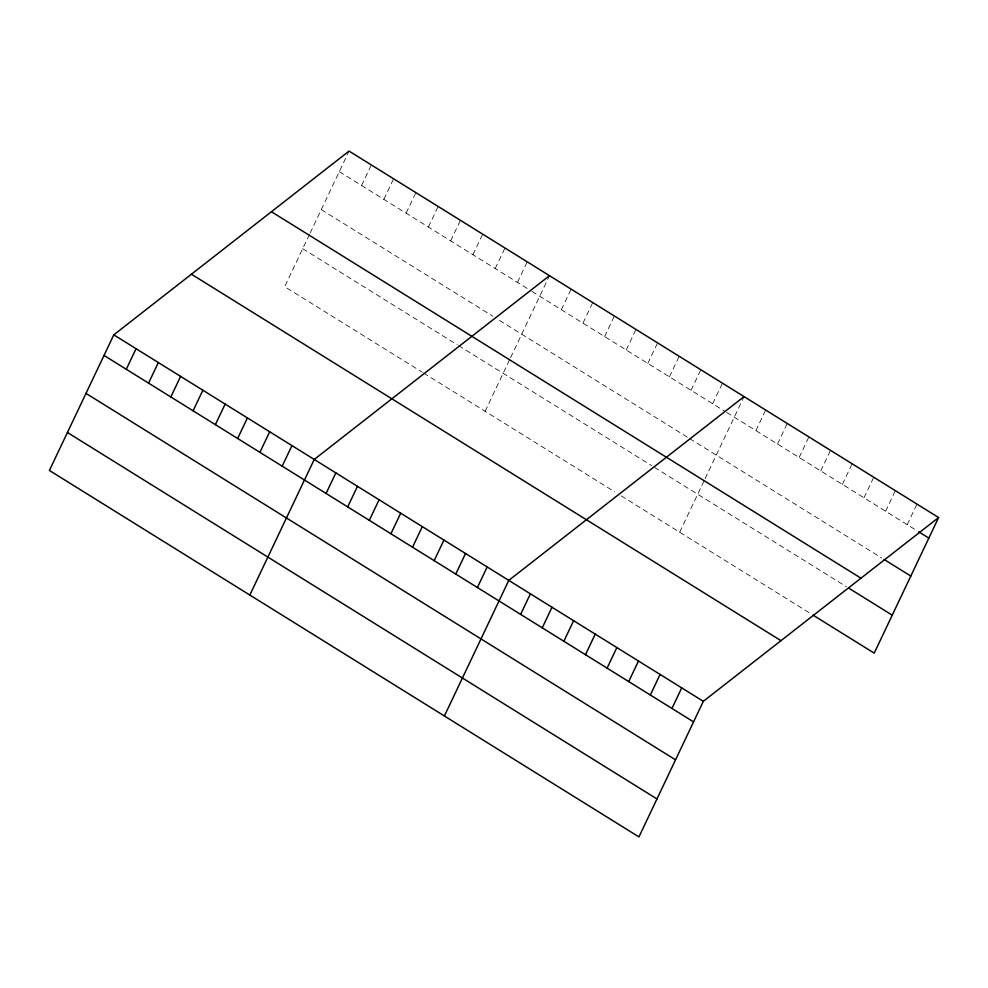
<?xml version="1.0" encoding="UTF-8"?>
<svg xmlns="http://www.w3.org/2000/svg" width="988" height="988" viewBox="0 0 988 988"><rect width="100%" height="100%" fill="white"/><g stroke="black" fill="none" stroke-linecap="round" stroke-linejoin="round"><path stroke-width="0.74" stroke-dasharray="4.94 3.71" d="M309.503 234.378L284.668 286.681L422.234 372.192M310.133 233.082L348.406 152.461M361.571 185.497L371.327 164.934M383.838 199.341L393.607 178.779M406.117 213.186L415.874 192.611M428.384 227.018L438.153 206.455M450.651 240.862L460.42 220.299M472.931 254.706L482.687 234.144M495.198 268.551L504.967 247.988M517.465 282.395L527.234 261.832M485.12 411.28L509.956 358.977M510.574 357.668L548.859 277.048M561.357 309.676L571.126 289.113M582.969 323.113L592.738 302.55M604.594 336.55L614.351 315.987M626.207 349.987L635.976 329.424M647.819 363.423L657.588 342.861M669.444 376.86L679.201 356.298M691.057 390.297L700.825 369.734M712.669 403.734L722.438 383.171M679.67 532.211L704.506 479.909M705.123 478.6L743.396 397.979M755.906 430.607L765.663 410.045M777.519 444.044L787.288 423.481M799.131 457.481L808.9 436.918M820.756 470.918L830.513 450.355M842.369 484.355L852.138 463.792M863.981 497.791L873.75 477.229M885.606 511.228L895.363 490.666M907.219 524.665L916.988 504.102M339.292 171.653L530.568 290.546M531.877 291.361L725.39 411.638M726.662 412.428L917.395 530.988M321.273 209.617L492.889 316.284M499.446 320.359L688.29 437.746M689.562 438.536L881.568 557.887M302.699 248.729L457.283 344.812M458.605 345.627L651.919 465.793M654.451 467.373L846.457 586.724M423.543 373.007L614.82 491.901M621.168 495.853L809.357 612.832"/><path stroke-width="1.48" d="M113.793 334.858L49.4 470.461L638.94 836.91L703.333 701.319L938.6 517.539L349.06 151.09L113.793 334.858L703.333 701.319M126.291 369.265L136.06 348.702M148.571 383.109L158.327 362.547M170.838 396.954L180.606 376.391M193.105 410.798L202.873 390.235M215.384 424.642L225.141 404.08M237.651 438.487L247.42 417.924M259.918 452.331L269.687 431.768M282.198 466.175L291.954 445.613M249.841 595.06L314.233 459.457L549.501 275.677M326.089 493.457L335.846 472.894M347.702 506.893L357.458 486.331M369.314 520.33L379.083 499.767M390.927 533.767L400.696 513.204M412.552 547.204L422.308 526.641M434.164 560.641L443.933 540.078M455.777 574.077L465.546 553.515M477.402 587.514L487.158 566.951M444.39 715.991L508.783 580.388L744.05 396.608M520.627 614.388L530.395 593.825M542.251 627.825L552.008 607.262M563.864 641.261L573.633 620.699M585.476 654.698L595.245 634.135M607.101 668.135L616.858 647.572M628.714 681.572L638.483 661.009M650.326 695.009L660.095 674.446M671.951 708.445L681.708 687.883M938.6 517.539L874.207 653.142L813.173 615.203M918.667 531.779L928.831 538.102M884.112 559.467L910.813 576.066M271.416 211.728L860.956 578.178M849.001 588.305L892.238 615.178M191.425 274.219L780.965 640.669M104.024 355.433L693.564 721.882M85.993 393.385L675.533 759.834M67.431 432.497L656.958 798.946"/></g></svg>
